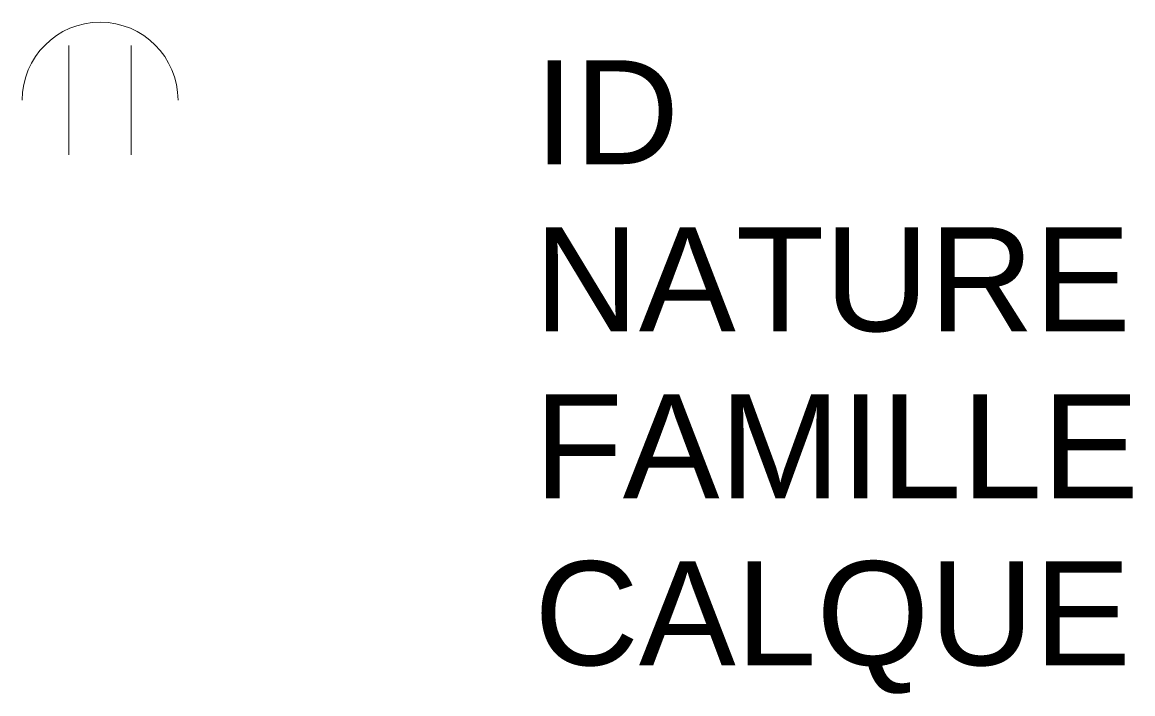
# Model space of a CAD drawing. Header units: metres. Extents: x 3142.36 to 3144.5, y 1879.63 to 1880.93.
import ezdxf

# ---------------------------------------------------------------- set-up
doc = ezdxf.new("R2010")
doc.units = ezdxf.units.M
doc.header["$LTSCALE"] = 2
doc.linetypes.add('Socle_Continu', pattern=[2.5, 2.5, 0])
doc.layers.add('EAUPL_SCT', color=5, linetype='Socle_Continu', lineweight=13, true_color=0x0000ff)
doc.styles.get("Standard").update_dxf_attribs({"font": 'arial.ttf'})

msp = doc.modelspace()

# ---------------------------------------------------------------- linework, layer by layer
at = {"layer": 'EAUPL_SCT', "linetype": 'Socle_Continu'}
msp.add_lwpolyline([(3142.3576, 1880.7759, -1), (3142.6576, 1880.7759)], format="xyb", dxfattribs=at)
for points in [[(3142.4476, 1880.6709), (3142.4476, 1880.8809)], [(3142.5676, 1880.8809), (3142.5676, 1880.6709)]]:
    msp.add_lwpolyline(points, dxfattribs=at)

# ---------------------------------------------------------------- texts
at = {"layer": 'EAUPL_SCT', "linetype": 'Socle_Continu', "flags": 9}
for tag, p, s in [('ID', (3143.343, 1880.6528), 'BP_2084'), ('NATURE', (3143.343, 1880.3315), 'Ventouse'), ('FAMILLE', (3143.343, 1880.0102), 'Eau pluviale'), ('CALQUE', (3143.343, 1879.6889), 'EAUPL_SCT')]:
    msp.add_attdef(tag, p, s, height=0.2, dxfattribs=at)

doc.saveas('drawing.dxf')
